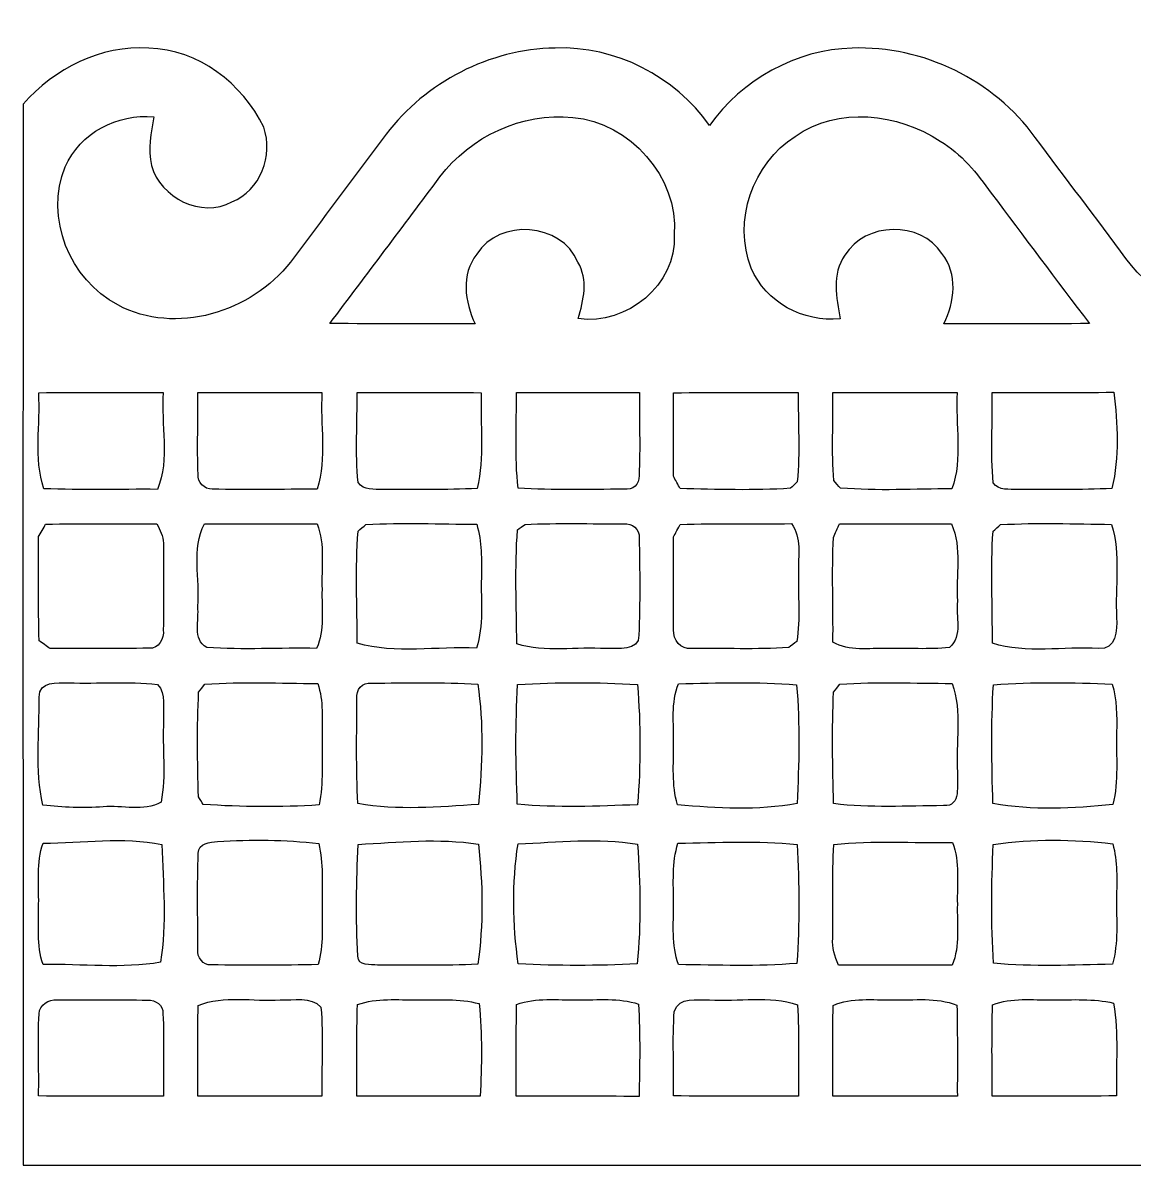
# Model space of a CAD drawing. Header units: centimetres. Extents: x -12.7 to 12.7, y -3.4 to 3.6.
# Drawn here: x -12.7 to -5.85, y -3.44 to 3.6 of the extents above; entities that cross this region are included whole.
import ezdxf

# ---------------------------------------------------------------- set-up
doc = ezdxf.new("R2010")
doc.units = ezdxf.units.CM
doc.header["$MEASUREMENT"] = 0
doc.layers.add('Camada 1', color=7, linetype='Continuous')

msp = doc.modelspace()

# ---------------------------------------------------------------- linework, layer by layer
at = {"layer": 'Camada 1', "color": 156}
for points, knots in [([(-4.23333, 3.09562), (-4.04142, 3.31786), (-3.7525, 3.46321), (-3.45475, 3.44311), (-3.45475, 3.44311), (-3.15136, 3.43429), (-2.88254, 3.22615), (-2.75096, 2.9598), (-2.75096, 2.9598), (-2.68252, 2.77917), (-2.77636, 2.55588), (-2.9598, 2.48849), (-2.9598, 2.48849), (-3.14959, 2.39747), (-3.39054, 2.52871), (-3.44382, 2.72591), (-3.44382, 2.72591), (-3.48438, 2.82187), (-3.44063, 2.92311), (-3.4237, 3.01871), (-3.4237, 3.01871), (-3.64878, 3.04341), (-3.88338, 2.92135), (-3.97403, 2.71073), (-3.97403, 2.71073), (-4.09751, 2.40595), (-3.95393, 2.02952), (-3.66818, 1.87042), (-3.66818, 1.87042), (-3.31187, 1.66475), (-2.82999, 1.80833), (-2.5855, 2.12302), (-2.5855, 2.12302), (-2.38972, 2.38653), (-2.19109, 2.64829), (-1.9946, 2.91146), (-1.9946, 2.91146), (-1.73777, 3.25296), (-1.30986, 3.45934), (-0.88229, 3.44311), (-0.88229, 3.44311), (-0.5341, 3.4357), (-0.20002, 3.24908), (0, 2.96579), (0, 2.96579), (0.16651, 3.20111), (0.42367, 3.36973), (0.70696, 3.4244), (0.70696, 3.4244), (1.18779, 3.5133), (1.70356, 3.29988), (1.99531, 2.91076), (1.99531, 2.91076), (2.18651, 2.65394), (2.3809, 2.39959), (2.57104, 2.14207), (2.57104, 2.14207), (2.7492, 1.90146), (3.05223, 1.75789), (3.35173, 1.77658), (3.35173, 1.77658), (3.72039, 1.78505), (4.04566, 2.13289), (4.0153, 2.50367), (4.0153, 2.50367), (4.02978, 2.81164), (3.72109, 3.06), (3.42335, 3.01837), (3.42335, 3.01837), (3.44099, 2.92276), (3.48473, 2.82117), (3.44382, 2.7252), (3.44382, 2.7252), (3.39054, 2.53083), (3.15348, 2.39888), (2.96474, 2.48673), (2.96474, 2.48673), (2.77847, 2.55164), (2.68252, 2.77812), (2.75132, 2.9598), (2.75132, 2.9598), (2.8829, 3.22721), (3.15312, 3.43534), (3.45792, 3.44311), (3.45792, 3.44311), (3.75391, 3.46145), (4.04354, 3.31823), (4.23298, 3.09421), (4.23298, 3.09421), (4.42207, 3.31786), (4.71099, 3.46109), (5.00698, 3.44311), (5.00698, 3.44311), (5.27507, 3.43605), (5.52097, 3.27377), (5.66278, 3.05047), (5.66278, 3.05047), (5.80319, 2.8776), (5.73263, 2.58762), (5.52838, 2.49872), (5.52838, 2.49872), (5.33681, 2.38972), (5.07787, 2.51919), (5.02179, 2.72486), (5.02179, 2.72486), (4.97981, 2.82117), (5.02284, 2.92311), (5.04331, 3.01837), (5.04331, 3.01837), (4.71945, 3.06634), (4.40655, 2.77176), (4.44853, 2.44474), (4.44853, 2.44474), (4.45523, 2.09515), (4.76566, 1.78435), (5.11527, 1.77623), (5.11527, 1.77623), (5.41513, 1.7586), (5.71887, 1.90287), (5.89704, 2.14488), (5.89704, 2.14488), (6.09141, 2.4077), (6.28931, 2.66841), (6.48545, 2.93017), (6.48545, 2.93017), (6.84388, 3.39548), (7.5452, 3.59903), (8.07437, 3.31116), (8.07437, 3.31116), (8.23029, 3.22862), (8.36259, 3.10761), (8.46632, 2.96545), (8.46632, 2.96545), (8.63776, 3.21168), (8.91117, 3.38172), (9.20715, 3.4311), (9.20715, 3.4311), (9.67739, 3.50166), (10.17376, 3.29211), (10.45915, 2.91324), (10.45915, 2.91324), (10.65072, 2.6557), (10.84579, 2.401), (11.03629, 2.14277), (11.03629, 2.14277), (11.22115, 1.89194), (11.54112, 1.74907), (11.85121, 1.77835), (11.85121, 1.77835), (12.20716, 1.80657), (12.5102, 2.14524), (12.48127, 2.50472), (12.48127, 2.50472), (12.49539, 2.81269), (12.18635, 3.05788), (11.89002, 3.01941), (11.89002, 3.01941), (11.90308, 2.9531), (11.91753, 2.88712), (11.93411, 2.82151), (11.93411, 2.82151), (11.91224, 2.6356), (11.76548, 2.4645), (11.57076, 2.45921), (11.57076, 2.45921), (11.32099, 2.44722), (11.12414, 2.72486), (11.21621, 2.95733), (11.21621, 2.95733), (11.32309, 3.17076), (11.51183, 3.35138), (11.74608, 3.41453), (11.74608, 3.41453), (12.07169, 3.5066), (12.434, 3.38242), (12.66048, 3.13725), (12.66048, 3.13725), (12.70316, 3.10444), (12.69929, 3.04906), (12.7007, 3.00036), (12.7007, 3.00036), (12.69893, 0.85231), (12.70105, -1.29575), (12.69929, -3.44346), (12.69929, -3.44346), (4.23333, -3.44311), (-4.23298, -3.44275), (-12.69929, -3.44382), (-12.69929, -3.44382), (-12.7, -1.2633), (-12.70105, 0.91756), (-12.69894, 3.09808), (-12.69894, 3.09808), (-12.50597, 3.31681), (-12.22057, 3.46216), (-11.92459, 3.44311), (-11.92459, 3.44311), (-11.61803, 3.4357), (-11.34604, 3.22579), (-11.2155, 2.95592), (-11.2155, 2.95592), (-11.15341, 2.78095), (-11.23703, 2.56645), (-11.41165, 2.49449), (-11.41165, 2.49449), (-11.60004, 2.39323), (-11.85156, 2.52024), (-11.90766, 2.71955), (-11.90766, 2.71955), (-11.932, 2.81939), (-11.90907, 2.92135), (-11.89319, 3.02012), (-11.89319, 3.02012), (-12.11721, 3.04129), (-12.34863, 2.92028), (-12.43965, 2.7111), (-12.43965, 2.7111), (-12.56841, 2.39854), (-12.41178, 2.014), (-12.11509, 1.85985), (-12.11509, 1.85985), (-11.75914, 1.66933), (-11.2903, 1.81468), (-11.05005, 2.12443), (-11.05005, 2.12443), (-10.85461, 2.38794), (-10.65636, 2.649), (-10.45986, 2.91182), (-10.45986, 2.91182), (-10.21715, 3.23391), (-9.82238, 3.43675), (-9.41846, 3.44346), (-9.41846, 3.44346), (-9.04698, 3.45897), (-8.67903, 3.26918), (-8.46596, 2.96615), (-8.46596, 2.96615), (-8.26523, 3.24838), (-7.93256, 3.43534), (-7.58506, 3.44311), (-7.58506, 3.44311), (-7.14903, 3.46004), (-6.71264, 3.24555), (-6.45653, 2.89277), (-6.45653, 2.89277), (-6.27133, 2.64266), (-6.08188, 2.39606), (-5.89738, 2.14524), (-5.89738, 2.14524), (-5.72628, 1.91381), (-5.44018, 1.76917), (-5.1516, 1.77553), (-5.1516, 1.77553), (-4.89162, 1.76917), (-4.64007, 1.92899), (-4.52366, 2.15971), (-4.52366, 2.15971), (-4.44146, 2.30399), (-4.43864, 2.47896), (-4.46475, 2.63877), (-4.46475, 2.63877), (-4.53107, 2.88678), (-4.79071, 3.0494), (-5.04296, 3.01871), (-5.04296, 3.01871), (-5.02284, 2.92276), (-4.98052, 2.82081), (-5.02214, 2.72415), (-5.02214, 2.72415), (-5.07753, 2.5227), (-5.32906, 2.39253), (-5.51921, 2.49449), (-5.51921, 2.49449), (-5.69348, 2.56645), (-5.77919, 2.78165), (-5.71605, 2.95627), (-5.71605, 2.95627), (-5.58482, 3.22545), (-5.31388, 3.435), (-5.00768, 3.44311), (-5.00768, 3.44311), (-4.71204, 3.46145), (-4.42348, 3.31823), (-4.23333, 3.09562)], [0, 0, 0, 0, 0.0138889, 0.0138889, 0.0138889, 0.0138889, 0.0277778, 0.0277778, 0.0277778, 0.0277778, 0.0416667, 0.0416667, 0.0416667, 0.0416667, 0.0555556, 0.0555556, 0.0555556, 0.0555556, 0.0694444, 0.0694444, 0.0694444, 0.0694444, 0.0833333, 0.0833333, 0.0833333, 0.0833333, 0.0972222, 0.0972222, 0.0972222, 0.0972222, 0.1111111, 0.1111111, 0.1111111, 0.1111111, 0.125, 0.125, 0.125, 0.125, 0.1388889, 0.1388889, 0.1388889, 0.1388889, 0.1527778, 0.1527778, 0.1527778, 0.1527778, 0.1666667, 0.1666667, 0.1666667, 0.1666667, 0.1805556, 0.1805556, 0.1805556, 0.1805556, 0.1944444, 0.1944444, 0.1944444, 0.1944444, 0.2083333, 0.2083333, 0.2083333, 0.2083333, 0.2222222, 0.2222222, 0.2222222, 0.2222222, 0.2361111, 0.2361111, 0.2361111, 0.2361111, 0.25, 0.25, 0.25, 0.25, 0.2638889, 0.2638889, 0.2638889, 0.2638889, 0.2777778, 0.2777778, 0.2777778, 0.2777778, 0.2916667, 0.2916667, 0.2916667, 0.2916667, 0.3055556, 0.3055556, 0.3055556, 0.3055556, 0.3194444, 0.3194444, 0.3194444, 0.3194444, 0.3333333, 0.3333333, 0.3333333, 0.3333333, 0.3472222, 0.3472222, 0.3472222, 0.3472222, 0.3611111, 0.3611111, 0.3611111, 0.3611111, 0.375, 0.375, 0.375, 0.375, 0.3888889, 0.3888889, 0.3888889, 0.3888889, 0.4027778, 0.4027778, 0.4027778, 0.4027778, 0.4166667, 0.4166667, 0.4166667, 0.4166667, 0.4305556, 0.4305556, 0.4305556, 0.4305556, 0.4444444, 0.4444444, 0.4444444, 0.4444444, 0.4583333, 0.4583333, 0.4583333, 0.4583333, 0.4722222, 0.4722222, 0.4722222, 0.4722222, 0.4861111, 0.4861111, 0.4861111, 0.4861111, 0.5, 0.5, 0.5, 0.5, 0.5138889, 0.5138889, 0.5138889, 0.5138889, 0.5277778, 0.5277778, 0.5277778, 0.5277778, 0.5416667, 0.5416667, 0.5416667, 0.5416667, 0.5555556, 0.5555556, 0.5555556, 0.5555556, 0.5694444, 0.5694444, 0.5694444, 0.5694444, 0.5833333, 0.5833333, 0.5833333, 0.5833333, 0.5972222, 0.5972222, 0.5972222, 0.5972222, 0.6111111, 0.6111111, 0.6111111, 0.6111111, 0.625, 0.625, 0.625, 0.625, 0.6388889, 0.6388889, 0.6388889, 0.6388889, 0.6527778, 0.6527778, 0.6527778, 0.6527778, 0.6666667, 0.6666667, 0.6666667, 0.6666667, 0.6805556, 0.6805556, 0.6805556, 0.6805556, 0.6944444, 0.6944444, 0.6944444, 0.6944444, 0.7083333, 0.7083333, 0.7083333, 0.7083333, 0.7222222, 0.7222222, 0.7222222, 0.7222222, 0.7361111, 0.7361111, 0.7361111, 0.7361111, 0.75, 0.75, 0.75, 0.75, 0.7638889, 0.7638889, 0.7638889, 0.7638889, 0.7777778, 0.7777778, 0.7777778, 0.7777778, 0.7916667, 0.7916667, 0.7916667, 0.7916667, 0.8055556, 0.8055556, 0.8055556, 0.8055556, 0.8194444, 0.8194444, 0.8194444, 0.8194444, 0.8333333, 0.8333333, 0.8333333, 0.8333333, 0.8472222, 0.8472222, 0.8472222, 0.8472222, 0.8611111, 0.8611111, 0.8611111, 0.8611111, 0.875, 0.875, 0.875, 0.875, 0.8888889, 0.8888889, 0.8888889, 0.8888889, 0.9027778, 0.9027778, 0.9027778, 0.9027778, 0.9166667, 0.9166667, 0.9166667, 0.9166667, 0.9305556, 0.9305556, 0.9305556, 0.9305556, 0.9444444, 0.9444444, 0.9444444, 0.9444444, 0.9583333, 0.9583333, 0.9583333, 0.9583333, 0.9722222, 0.9722222, 0.9722222, 0.9722222, 1, 1, 1, 1]), ([(-10.1286, 2.64865), (-10.1286, 2.64865), (-10.1286, 2.64865), (-10.1286, 2.64865), (-10.1286, 2.64865), (-10.35438, 2.34702), (-10.58086, 2.04611), (-10.80735, 1.74519), (-10.80735, 1.74519), (-10.50889, 1.74237), (-10.21009, 1.74519), (-9.91129, 1.74342), (-9.91129, 1.74342), (-9.97585, 1.87749), (-9.99983, 2.04823), (-9.90141, 2.17275), (-9.90141, 2.17275), (-9.76206, 2.39606), (-9.3793, 2.36748), (-9.2777, 2.12336), (-9.2777, 2.12336), (-9.21243, 2.01471), (-9.24277, 1.88877), (-9.27558, 1.77553), (-9.27558, 1.77553), (-8.97643, 1.73284), (-8.66775, 1.98332), (-8.68362, 2.29234), (-8.68362, 2.29234), (-8.65575, 2.64971), (-8.95702, 2.98343), (-9.30909, 3.0159), (-9.30909, 3.0159), (-9.62201, 3.04765), (-9.94092, 2.89842), (-10.1286, 2.64865)], [0, 0, 0, 0, 0.1, 0.1, 0.1, 0.1, 0.2, 0.2, 0.2, 0.2, 0.3, 0.3, 0.3, 0.3, 0.4, 0.4, 0.4, 0.4, 0.5, 0.5, 0.5, 0.5, 0.6, 0.6, 0.6, 0.6, 0.7, 0.7, 0.7, 0.7, 0.8, 0.8, 0.8, 0.8, 1, 1, 1, 1]), ([(-7.9382, 2.89877), (-7.9382, 2.89877), (-7.9382, 2.89877), (-7.9382, 2.89877), (-7.9382, 2.89877), (-8.1989, 2.7312), (-8.32414, 2.3763), (-8.20842, 2.08667), (-8.20842, 2.08667), (-8.11988, 1.87501), (-7.88634, 1.75119), (-7.66092, 1.77446), (-7.66092, 1.77446), (-7.68173, 1.90324), (-7.71455, 2.05176), (-7.63023, 2.1657), (-7.63023, 2.1657), (-7.50639, 2.37277), (-7.16314, 2.37983), (-7.03262, 2.17628), (-7.03262, 2.17628), (-6.93278, 2.05176), (-6.95359, 1.87783), (-7.02098, 1.74342), (-7.02098, 1.74342), (-6.72146, 1.74483), (-6.4216, 1.74271), (-6.12174, 1.74483), (-6.12174, 1.74483), (-6.32636, 2.01117), (-6.52638, 2.2807), (-6.72818, 2.54916), (-6.72818, 2.54916), (-6.81496, 2.67194), (-6.91198, 2.79188), (-7.04249, 2.87055), (-7.04249, 2.87055), (-7.30391, 3.04129), (-7.67326, 3.08539), (-7.9382, 2.89877)], [0, 0, 0, 0, 0.0909091, 0.0909091, 0.0909091, 0.0909091, 0.1818182, 0.1818182, 0.1818182, 0.1818182, 0.2727273, 0.2727273, 0.2727273, 0.2727273, 0.3636364, 0.3636364, 0.3636364, 0.3636364, 0.4545455, 0.4545455, 0.4545455, 0.4545455, 0.5454545, 0.5454545, 0.5454545, 0.5454545, 0.6363636, 0.6363636, 0.6363636, 0.6363636, 0.7272727, 0.7272727, 0.7272727, 0.7272727, 0.8181818, 0.8181818, 0.8181818, 0.8181818, 1, 1, 1, 1]), ([(-12.60333, 1.31867), (-12.60333, 1.31867), (-12.60333, 1.31867), (-12.60333, 1.31867), (-12.60333, 1.31867), (-12.59134, 1.12182), (-12.63437, 0.91756), (-12.57194, 0.72672), (-12.57194, 0.72672), (-12.3384, 0.71861), (-12.10486, 0.72424), (-11.87097, 0.72284), (-11.87097, 0.72284), (-11.79195, 0.90981), (-11.85156, 1.12253), (-11.83463, 1.31974), (-11.83463, 1.31974), (-12.09075, 1.31867), (-12.34722, 1.32079), (-12.60333, 1.31867)], [0, 0, 0, 0, 0.1666667, 0.1666667, 0.1666667, 0.1666667, 0.3333333, 0.3333333, 0.3333333, 0.3333333, 0.5, 0.5, 0.5, 0.5, 0.6666667, 0.6666667, 0.6666667, 0.6666667, 1, 1, 1, 1]), ([(-11.62049, 0.81526), (-11.62049, 0.81526), (-11.62049, 0.81526), (-11.62049, 0.81526), (-11.62049, 0.81526), (-11.62685, 0.76624), (-11.58028, 0.72319), (-11.53265, 0.72424), (-11.53265, 0.72424), (-11.31711, 0.71931), (-11.10085, 0.72284), (-10.88495, 0.72495), (-10.88495, 0.72495), (-10.82604, 0.91722), (-10.86802, 1.12182), (-10.85603, 1.31938), (-10.85603, 1.31938), (-11.11144, 1.31938), (-11.3665, 1.32009), (-11.62155, 1.31903), (-11.62155, 1.31903), (-11.62014, 1.15111), (-11.62614, 0.98319), (-11.62049, 0.81526)], [0, 0, 0, 0, 0.1428571, 0.1428571, 0.1428571, 0.1428571, 0.2857143, 0.2857143, 0.2857143, 0.2857143, 0.4285714, 0.4285714, 0.4285714, 0.4285714, 0.5714286, 0.5714286, 0.5714286, 0.5714286, 0.7142857, 0.7142857, 0.7142857, 0.7142857, 1, 1, 1, 1]), ([(-10.63342, 0.76482), (-10.63342, 0.76482), (-10.63342, 0.76482), (-10.63342, 0.76482), (-10.63342, 0.76482), (-10.59885, 0.71332), (-10.53394, 0.7246), (-10.48032, 0.72178), (-10.48032, 0.72178), (-10.28629, 0.7239), (-10.09191, 0.7179), (-9.89788, 0.72884), (-9.89788, 0.72884), (-9.85308, 0.92216), (-9.8813, 1.12218), (-9.87389, 1.31867), (-9.87389, 1.31867), (-10.1293, 1.32079), (-10.38437, 1.31867), (-10.63978, 1.31974), (-10.63978, 1.31974), (-10.6373, 1.13524), (-10.65176, 0.94896), (-10.63342, 0.76482)], [0, 0, 0, 0, 0.1428571, 0.1428571, 0.1428571, 0.1428571, 0.2857143, 0.2857143, 0.2857143, 0.2857143, 0.4285714, 0.4285714, 0.4285714, 0.4285714, 0.5714286, 0.5714286, 0.5714286, 0.5714286, 0.7142857, 0.7142857, 0.7142857, 0.7142857, 1, 1, 1, 1]), ([(-9.65693, 1.31974), (-9.65693, 1.31974), (-9.65693, 1.31974), (-9.65693, 1.31974), (-9.65693, 1.31974), (-9.65552, 1.1236), (-9.66787, 0.92638), (-9.6467, 0.7306), (-9.6467, 0.7306), (-9.42975, 0.7172), (-9.21173, 0.72107), (-8.99442, 0.7246), (-8.99442, 0.7246), (-8.93833, 0.71508), (-8.8974, 0.75211), (-8.90023, 0.80856), (-8.90023, 0.80856), (-8.89212, 0.97861), (-8.90023, 1.14899), (-8.8974, 1.31903), (-8.8974, 1.31903), (-9.15069, 1.32045), (-9.40364, 1.31903), (-9.65693, 1.31974)], [0, 0, 0, 0, 0.1428571, 0.1428571, 0.1428571, 0.1428571, 0.2857143, 0.2857143, 0.2857143, 0.2857143, 0.4285714, 0.4285714, 0.4285714, 0.4285714, 0.5714286, 0.5714286, 0.5714286, 0.5714286, 0.7142857, 0.7142857, 0.7142857, 0.7142857, 1, 1, 1, 1]), ([(-8.6875, 1.31833), (-8.6875, 1.31833), (-8.6875, 1.31833), (-8.6875, 1.31833), (-8.6875, 1.31833), (-8.68785, 1.14687), (-8.6875, 0.97542), (-8.68821, 0.80362), (-8.68821, 0.80362), (-8.67798, 0.78493), (-8.65786, 0.74719), (-8.64763, 0.72813), (-8.64763, 0.72813), (-8.4208, 0.72178), (-8.19255, 0.71472), (-7.96643, 0.72955), (-7.96643, 0.72955), (-7.95584, 0.73942), (-7.93502, 0.75952), (-7.92479, 0.76975), (-7.92479, 0.76975), (-7.9061, 0.95215), (-7.92162, 1.13665), (-7.91809, 1.31974), (-7.91809, 1.31974), (-8.17456, 1.31867), (-8.43103, 1.32115), (-8.6875, 1.31833)], [0, 0, 0, 0, 0.125, 0.125, 0.125, 0.125, 0.25, 0.25, 0.25, 0.25, 0.375, 0.375, 0.375, 0.375, 0.5, 0.5, 0.5, 0.5, 0.625, 0.625, 0.625, 0.625, 0.75, 0.75, 0.75, 0.75, 1, 1, 1, 1]), ([(-7.70502, 1.31903), (-7.70502, 1.31903), (-7.70502, 1.31903), (-7.70502, 1.31903), (-7.70502, 1.31903), (-7.70149, 1.13841), (-7.71418, 0.95673), (-7.69972, 0.77645), (-7.69972, 0.77645), (-7.68914, 0.76517), (-7.66867, 0.74224), (-7.6581, 0.73096), (-7.6581, 0.73096), (-7.4302, 0.7112), (-7.19983, 0.72636), (-6.97089, 0.72531), (-6.97089, 0.72531), (-6.90209, 0.91475), (-6.95184, 1.12218), (-6.93773, 1.31938), (-6.93773, 1.31938), (-7.19349, 1.31938), (-7.44926, 1.32009), (-7.70502, 1.31903)], [0, 0, 0, 0, 0.1428571, 0.1428571, 0.1428571, 0.1428571, 0.2857143, 0.2857143, 0.2857143, 0.2857143, 0.4285714, 0.4285714, 0.4285714, 0.4285714, 0.5714286, 0.5714286, 0.5714286, 0.5714286, 0.7142857, 0.7142857, 0.7142857, 0.7142857, 1, 1, 1, 1]), ([(-6.71653, 0.76376), (-6.71653, 0.76376), (-6.71653, 0.76376), (-6.71653, 0.76376), (-6.71653, 0.76376), (-6.68197, 0.71261), (-6.6167, 0.72531), (-6.56412, 0.72178), (-6.56412, 0.72178), (-6.3708, 0.7239), (-6.17714, 0.71825), (-5.98416, 0.72848), (-5.98416, 0.72848), (-5.93653, 0.9218), (-5.94888, 1.12606), (-5.97217, 1.32221), (-5.97217, 1.32221), (-6.22194, 1.31655), (-6.47206, 1.32045), (-6.72217, 1.31974), (-6.72217, 1.31974), (-6.71936, 1.13454), (-6.73311, 0.94826), (-6.71653, 0.76376)], [0, 0, 0, 0, 0.1428571, 0.1428571, 0.1428571, 0.1428571, 0.2857143, 0.2857143, 0.2857143, 0.2857143, 0.4285714, 0.4285714, 0.4285714, 0.4285714, 0.5714286, 0.5714286, 0.5714286, 0.5714286, 0.7142857, 0.7142857, 0.7142857, 0.7142857, 1, 1, 1, 1]), ([(-12.60404, 0.4311), (-12.60404, 0.4311), (-12.60404, 0.4311), (-12.60404, 0.4311), (-12.60404, 0.4311), (-12.60228, 0.21731), (-12.60651, 0.00316), (-12.60086, -0.21061), (-12.60086, -0.21061), (-12.58393, -0.2226), (-12.54971, -0.24659), (-12.53278, -0.25858), (-12.53278, -0.25858), (-12.32958, -0.25541), (-12.12603, -0.26282), (-11.92283, -0.2561), (-11.92283, -0.2561), (-11.86215, -0.26317), (-11.82899, -0.19507), (-11.83463, -0.14323), (-11.83463, -0.14323), (-11.83251, 0.03457), (-11.83251, 0.21237), (-11.83428, 0.39017), (-11.83428, 0.39017), (-11.83216, 0.43461), (-11.85757, 0.47237), (-11.87379, 0.51118), (-11.87379, 0.51118), (-12.10275, 0.50835), (-12.3317, 0.51469), (-12.56065, 0.50729), (-12.56065, 0.50729), (-12.57159, 0.48823), (-12.5931, 0.45013), (-12.60404, 0.4311)], [0, 0, 0, 0, 0.1, 0.1, 0.1, 0.1, 0.2, 0.2, 0.2, 0.2, 0.3, 0.3, 0.3, 0.3, 0.4, 0.4, 0.4, 0.4, 0.5, 0.5, 0.5, 0.5, 0.6, 0.6, 0.6, 0.6, 0.7, 0.7, 0.7, 0.7, 0.8, 0.8, 0.8, 0.8, 1, 1, 1, 1]), ([(-11.62261, 0.0007), (-11.62261, 0.0007), (-11.62261, 0.0007), (-11.62261, 0.0007), (-11.62261, 0.0007), (-11.61062, -0.0829), (-11.65718, -0.20109), (-11.56722, -0.25152), (-11.56722, -0.25152), (-11.3418, -0.26846), (-11.11497, -0.25364), (-10.88918, -0.25752), (-10.88918, -0.25752), (-10.83803, -0.14286), (-10.85885, -0.01551), (-10.85567, 0.10583), (-10.85567, 0.10583), (-10.86097, 0.24058), (-10.83556, 0.38064), (-10.88672, 0.5094), (-10.88672, 0.5094), (-11.11778, 0.51223), (-11.34886, 0.5094), (-11.57993, 0.51118), (-11.57993, 0.51118), (-11.66354, 0.3556), (-11.60497, 0.16968), (-11.62261, 0.0007)], [0, 0, 0, 0, 0.125, 0.125, 0.125, 0.125, 0.25, 0.25, 0.25, 0.25, 0.375, 0.375, 0.375, 0.375, 0.5, 0.5, 0.5, 0.5, 0.625, 0.625, 0.625, 0.625, 0.75, 0.75, 0.75, 0.75, 1, 1, 1, 1]), ([(-10.63377, 0.46531), (-10.63377, 0.46531), (-10.63377, 0.46531), (-10.63377, 0.46531), (-10.63377, 0.46531), (-10.65071, 0.23566), (-10.63907, 0.00423), (-10.63801, -0.22613), (-10.63801, -0.22613), (-10.40095, -0.29386), (-10.14694, -0.24448), (-9.90282, -0.25541), (-9.90282, -0.25541), (-9.85731, -0.11535), (-9.87707, 0.03281), (-9.87319, 0.17709), (-9.87319, 0.17709), (-9.87107, 0.28787), (-9.8686, 0.4004), (-9.90176, 0.50729), (-9.90176, 0.50729), (-10.12965, 0.51011), (-10.35791, 0.51717), (-10.58509, 0.50587), (-10.58509, 0.50587), (-10.59744, 0.49564), (-10.62143, 0.47554), (-10.63377, 0.46531)], [0, 0, 0, 0, 0.125, 0.125, 0.125, 0.125, 0.25, 0.25, 0.25, 0.25, 0.375, 0.375, 0.375, 0.375, 0.5, 0.5, 0.5, 0.5, 0.625, 0.625, 0.625, 0.625, 0.75, 0.75, 0.75, 0.75, 1, 1, 1, 1]), ([(-9.64953, 0.47412), (-9.64953, 0.47412), (-9.64953, 0.47412), (-9.64953, 0.47412), (-9.64953, 0.47412), (-9.66893, 0.24058), (-9.65481, 0.00458), (-9.65517, -0.23001), (-9.65517, -0.23001), (-9.47701, -0.28575), (-9.28687, -0.24694), (-9.10343, -0.25929), (-9.10343, -0.25929), (-9.03464, -0.25646), (-8.90093, -0.27693), (-8.90093, -0.17604), (-8.90093, -0.17604), (-8.89423, 0.02399), (-8.89528, 0.22436), (-8.90023, 0.42403), (-8.90023, 0.42403), (-8.89388, 0.47519), (-8.94432, 0.51822), (-8.99371, 0.5094), (-8.99371, 0.5094), (-9.19691, 0.51047), (-9.40046, 0.51576), (-9.60331, 0.50658), (-9.60331, 0.50658), (-9.61495, 0.49847), (-9.63824, 0.48224), (-9.64953, 0.47412)], [0, 0, 0, 0, 0.1111111, 0.1111111, 0.1111111, 0.1111111, 0.2222222, 0.2222222, 0.2222222, 0.2222222, 0.3333333, 0.3333333, 0.3333333, 0.3333333, 0.4444444, 0.4444444, 0.4444444, 0.4444444, 0.5555556, 0.5555556, 0.5555556, 0.5555556, 0.6666667, 0.6666667, 0.6666667, 0.6666667, 0.7777778, 0.7777778, 0.7777778, 0.7777778, 1, 1, 1, 1]), ([(-8.68821, 0.43003), (-8.68821, 0.43003), (-8.68821, 0.43003), (-8.68821, 0.43003), (-8.68821, 0.43003), (-8.68574, 0.23883), (-8.69103, 0.04762), (-8.68715, -0.14357), (-8.68715, -0.14357), (-8.69349, -0.2046), (-8.64235, -0.26846), (-8.57708, -0.25752), (-8.57708, -0.25752), (-8.37741, -0.25646), (-8.17668, -0.26599), (-7.97736, -0.25223), (-7.97736, -0.25223), (-7.96466, -0.24306), (-7.93997, -0.22472), (-7.92726, -0.21554), (-7.92726, -0.21554), (-7.90434, -0.07408), (-7.92233, 0.07055), (-7.91668, 0.21271), (-7.91668, 0.21271), (-7.92127, 0.31326), (-7.89515, 0.42545), (-7.96077, 0.51152), (-7.96077, 0.51152), (-8.18902, 0.50765), (-8.41763, 0.51576), (-8.64588, 0.50623), (-8.64588, 0.50623), (-8.65645, 0.48718), (-8.67762, 0.44908), (-8.68821, 0.43003)], [0, 0, 0, 0, 0.1, 0.1, 0.1, 0.1, 0.2, 0.2, 0.2, 0.2, 0.3, 0.3, 0.3, 0.3, 0.4, 0.4, 0.4, 0.4, 0.5, 0.5, 0.5, 0.5, 0.6, 0.6, 0.6, 0.6, 0.7, 0.7, 0.7, 0.7, 0.8, 0.8, 0.8, 0.8, 1, 1, 1, 1]), ([(-7.70113, 0.4265), (-7.70113, 0.4265), (-7.70113, 0.4265), (-7.70113, 0.4265), (-7.70113, 0.4265), (-7.71277, 0.21166), (-7.70183, -0.00387), (-7.70466, -0.21943), (-7.70466, -0.21943), (-7.60306, -0.27798), (-7.48276, -0.25471), (-7.37093, -0.25858), (-7.37093, -0.25858), (-7.24252, -0.25541), (-7.11341, -0.26634), (-6.98534, -0.25152), (-6.98534, -0.25152), (-6.90386, -0.17992), (-6.9476, -0.06032), (-6.93666, 0.03352), (-6.93666, 0.03352), (-6.94937, 0.19156), (-6.90527, 0.36054), (-6.97406, 0.5094), (-6.97406, 0.5094), (-7.20443, 0.51187), (-7.43479, 0.51047), (-7.6648, 0.51047), (-7.6648, 0.51047), (-7.67396, 0.48965), (-7.69196, 0.44767), (-7.70113, 0.4265)], [0, 0, 0, 0, 0.1111111, 0.1111111, 0.1111111, 0.1111111, 0.2222222, 0.2222222, 0.2222222, 0.2222222, 0.3333333, 0.3333333, 0.3333333, 0.3333333, 0.4444444, 0.4444444, 0.4444444, 0.4444444, 0.5555556, 0.5555556, 0.5555556, 0.5555556, 0.6666667, 0.6666667, 0.6666667, 0.6666667, 0.7777778, 0.7777778, 0.7777778, 0.7777778, 1, 1, 1, 1]), ([(-6.71724, 0.4646), (-6.71724, 0.4646), (-6.71724, 0.4646), (-6.71724, 0.4646), (-6.71724, 0.4646), (-6.73206, 0.23495), (-6.72007, 0.00423), (-6.72146, -0.22613), (-6.72146, -0.22613), (-6.51087, -0.29174), (-6.28332, -0.24553), (-6.06565, -0.25752), (-6.06565, -0.25752), (-5.95877, -0.26987), (-5.94995, -0.14393), (-5.95488, -0.06879), (-5.95488, -0.06879), (-5.96652, 0.12242), (-5.92701, 0.32103), (-5.98664, 0.50658), (-5.98664, 0.50658), (-6.21417, 0.51047), (-6.44277, 0.51752), (-6.67032, 0.50553), (-6.67032, 0.50553), (-6.68197, 0.4953), (-6.7056, 0.47483), (-6.71724, 0.4646)], [0, 0, 0, 0, 0.125, 0.125, 0.125, 0.125, 0.25, 0.25, 0.25, 0.25, 0.375, 0.375, 0.375, 0.375, 0.5, 0.5, 0.5, 0.5, 0.625, 0.625, 0.625, 0.625, 0.75, 0.75, 0.75, 0.75, 1, 1, 1, 1]), ([(-12.60086, -0.55879), (-12.60086, -0.55879), (-12.60086, -0.55879), (-12.60086, -0.55879), (-12.60086, -0.55879), (-12.59699, -0.77964), (-12.62873, -1.00682), (-12.57723, -1.22344), (-12.57723, -1.22344), (-12.45376, -1.24001), (-12.32923, -1.24249), (-12.2047, -1.23437), (-12.2047, -1.23437), (-12.08652, -1.22485), (-11.95775, -1.26541), (-11.84804, -1.2058), (-11.84804, -1.2058), (-11.81664, -1.04104), (-11.84168, -0.87136), (-11.83286, -0.7045), (-11.83286, -0.7045), (-11.84027, -0.63005), (-11.81276, -0.53833), (-11.87097, -0.47941), (-11.87097, -0.47941), (-12.05264, -0.46036), (-12.2361, -0.4759), (-12.41848, -0.47025), (-12.41848, -0.47025), (-12.4908, -0.47025), (-12.5998, -0.45614), (-12.60086, -0.55879)], [0, 0, 0, 0, 0.1111111, 0.1111111, 0.1111111, 0.1111111, 0.2222222, 0.2222222, 0.2222222, 0.2222222, 0.3333333, 0.3333333, 0.3333333, 0.3333333, 0.4444444, 0.4444444, 0.4444444, 0.4444444, 0.5555556, 0.5555556, 0.5555556, 0.5555556, 0.6666667, 0.6666667, 0.6666667, 0.6666667, 0.7777778, 0.7777778, 0.7777778, 0.7777778, 1, 1, 1, 1]), ([(-11.57781, -0.47837), (-11.57781, -0.47837), (-11.57781, -0.47837), (-11.57781, -0.47837), (-11.57781, -0.47837), (-11.58769, -0.49035), (-11.60744, -0.51469), (-11.61697, -0.52704), (-11.61697, -0.52704), (-11.6265, -0.74224), (-11.62473, -0.95849), (-11.61803, -1.17369), (-11.61803, -1.17369), (-11.61062, -1.18533), (-11.5958, -1.20791), (-11.58839, -1.2192), (-11.58839, -1.2192), (-11.35168, -1.23718), (-11.11108, -1.23789), (-10.87366, -1.22273), (-10.87366, -1.22273), (-10.84579, -1.08691), (-10.85744, -0.94791), (-10.85567, -0.81068), (-10.85567, -0.81068), (-10.85603, -0.69778), (-10.84544, -0.58242), (-10.88213, -0.47378), (-10.88213, -0.47378), (-11.11391, -0.47378), (-11.34674, -0.46143), (-11.57781, -0.47837)], [0, 0, 0, 0, 0.1111111, 0.1111111, 0.1111111, 0.1111111, 0.2222222, 0.2222222, 0.2222222, 0.2222222, 0.3333333, 0.3333333, 0.3333333, 0.3333333, 0.4444444, 0.4444444, 0.4444444, 0.4444444, 0.5555556, 0.5555556, 0.5555556, 0.5555556, 0.6666667, 0.6666667, 0.6666667, 0.6666667, 0.7777778, 0.7777778, 0.7777778, 0.7777778, 1, 1, 1, 1]), ([(-10.64013, -0.5669), (-10.64013, -0.5669), (-10.64013, -0.5669), (-10.64013, -0.5669), (-10.64013, -0.5669), (-10.64224, -0.78246), (-10.64577, -0.99835), (-10.63448, -1.21391), (-10.63448, -1.21391), (-10.38965, -1.25906), (-10.13707, -1.23542), (-9.89048, -1.2199), (-9.89048, -1.2199), (-9.86648, -0.97401), (-9.85872, -0.72248), (-9.89541, -0.47766), (-9.89541, -0.47766), (-10.11378, -0.46708), (-10.33285, -0.46918), (-10.55123, -0.47271), (-10.55123, -0.47271), (-10.60626, -0.46426), (-10.64895, -0.51399), (-10.64013, -0.5669)], [0, 0, 0, 0, 0.1428571, 0.1428571, 0.1428571, 0.1428571, 0.2857143, 0.2857143, 0.2857143, 0.2857143, 0.4285714, 0.4285714, 0.4285714, 0.4285714, 0.5714286, 0.5714286, 0.5714286, 0.5714286, 0.7142857, 0.7142857, 0.7142857, 0.7142857, 1, 1, 1, 1]), ([(-9.64917, -0.48119), (-9.64917, -0.48119), (-9.64917, -0.48119), (-9.64917, -0.48119), (-9.64917, -0.48119), (-9.66434, -0.72636), (-9.66117, -0.97296), (-9.65129, -1.21849), (-9.65129, -1.21849), (-9.40541, -1.24107), (-9.1567, -1.23155), (-8.91011, -1.22166), (-8.91011, -1.22166), (-8.88964, -0.97579), (-8.88929, -0.72672), (-8.91046, -0.48083), (-8.91046, -0.48083), (-9.15634, -0.46567), (-9.40364, -0.4646), (-9.64917, -0.48119)], [0, 0, 0, 0, 0.1666667, 0.1666667, 0.1666667, 0.1666667, 0.3333333, 0.3333333, 0.3333333, 0.3333333, 0.5, 0.5, 0.5, 0.5, 0.6666667, 0.6666667, 0.6666667, 0.6666667, 1, 1, 1, 1]), ([(-8.65751, -0.47554), (-8.65751, -0.47554), (-8.65751, -0.47554), (-8.65751, -0.47554), (-8.65751, -0.47554), (-8.70479, -0.59302), (-8.68467, -0.72143), (-8.68785, -0.84454), (-8.68785, -0.84454), (-8.68644, -0.97048), (-8.69985, -1.09926), (-8.66352, -1.22166), (-8.66352, -1.22166), (-8.41903, -1.24529), (-8.16751, -1.25871), (-7.92514, -1.21391), (-7.92514, -1.21391), (-7.91386, -0.97048), (-7.90856, -0.72531), (-7.92832, -0.4826), (-7.92832, -0.4826), (-8.17068, -0.46107), (-8.41445, -0.4713), (-8.65751, -0.47554)], [0, 0, 0, 0, 0.1428571, 0.1428571, 0.1428571, 0.1428571, 0.2857143, 0.2857143, 0.2857143, 0.2857143, 0.4285714, 0.4285714, 0.4285714, 0.4285714, 0.5714286, 0.5714286, 0.5714286, 0.5714286, 0.7142857, 0.7142857, 0.7142857, 0.7142857, 1, 1, 1, 1]), ([(-7.66127, -0.47837), (-7.66127, -0.47837), (-7.66127, -0.47837), (-7.66127, -0.47837), (-7.66127, -0.47837), (-7.67115, -0.49035), (-7.69055, -0.51469), (-7.70042, -0.5267), (-7.70042, -0.5267), (-7.71136, -0.75564), (-7.70607, -0.98531), (-7.70078, -1.21462), (-7.70078, -1.21462), (-7.47606, -1.24283), (-7.24853, -1.22836), (-7.02274, -1.22731), (-7.02274, -1.22731), (-6.90879, -1.23437), (-6.94302, -1.09431), (-6.93632, -1.02305), (-6.93632, -1.02305), (-6.95006, -0.8403), (-6.90633, -0.64947), (-6.96911, -0.47342), (-6.96911, -0.47342), (-7.19949, -0.47412), (-7.43126, -0.46107), (-7.66127, -0.47837)], [0, 0, 0, 0, 0.125, 0.125, 0.125, 0.125, 0.25, 0.25, 0.25, 0.25, 0.375, 0.375, 0.375, 0.375, 0.5, 0.5, 0.5, 0.5, 0.625, 0.625, 0.625, 0.625, 0.75, 0.75, 0.75, 0.75, 1, 1, 1, 1]), ([(-6.71476, -0.48224), (-6.71476, -0.48224), (-6.71476, -0.48224), (-6.71476, -0.48224), (-6.71476, -0.48224), (-6.73028, -0.72565), (-6.72535, -0.97013), (-6.71759, -1.21391), (-6.71759, -1.21391), (-6.47452, -1.25801), (-6.22229, -1.24636), (-5.97746, -1.22025), (-5.97746, -1.22025), (-5.94184, -1.07421), (-5.95877, -0.92287), (-5.95488, -0.77435), (-5.95488, -0.77435), (-5.95241, -0.67451), (-5.95347, -0.5736), (-5.9817, -0.4773), (-5.9817, -0.4773), (-6.22582, -0.46955), (-6.471, -0.46214), (-6.71476, -0.48224)], [0, 0, 0, 0, 0.1428571, 0.1428571, 0.1428571, 0.1428571, 0.2857143, 0.2857143, 0.2857143, 0.2857143, 0.4285714, 0.4285714, 0.4285714, 0.4285714, 0.5714286, 0.5714286, 0.5714286, 0.5714286, 0.7142857, 0.7142857, 0.7142857, 0.7142857, 1, 1, 1, 1]), ([(-12.57652, -1.45803), (-12.57652, -1.45803), (-12.57652, -1.45803), (-12.57652, -1.45803), (-12.57652, -1.45803), (-12.61956, -1.57902), (-12.60086, -1.70885), (-12.60369, -1.83444), (-12.60369, -1.83444), (-12.60122, -1.95862), (-12.61886, -2.08667), (-12.57617, -2.20661), (-12.57617, -2.20661), (-12.33522, -2.20345), (-12.08863, -2.23273), (-11.85121, -2.19287), (-11.85121, -2.19287), (-11.81452, -1.95474), (-11.83498, -1.70814), (-11.84345, -1.46755), (-11.84345, -1.46755), (-12.08546, -1.41676), (-12.33205, -1.45873), (-12.57652, -1.45803)], [0, 0, 0, 0, 0.1428571, 0.1428571, 0.1428571, 0.1428571, 0.2857143, 0.2857143, 0.2857143, 0.2857143, 0.4285714, 0.4285714, 0.4285714, 0.4285714, 0.5714286, 0.5714286, 0.5714286, 0.5714286, 0.7142857, 0.7142857, 0.7142857, 0.7142857, 1, 1, 1, 1]), ([(-11.61909, -1.52047), (-11.61909, -1.52047), (-11.61909, -1.52047), (-11.61909, -1.52047), (-11.61909, -1.52047), (-11.62614, -1.71732), (-11.6219, -1.91487), (-11.62155, -2.11208), (-11.62155, -2.11208), (-11.62826, -2.15971), (-11.59087, -2.2158), (-11.5383, -2.20909), (-11.5383, -2.20909), (-11.31852, -2.21297), (-11.09874, -2.21156), (-10.87931, -2.20732), (-10.87931, -2.20732), (-10.84438, -2.08597), (-10.85708, -1.95896), (-10.85567, -1.83479), (-10.85567, -1.83479), (-10.85638, -1.70992), (-10.84685, -1.58326), (-10.87578, -1.46085), (-10.87578, -1.46085), (-11.08251, -1.43722), (-11.29206, -1.4351), (-11.49985, -1.44814), (-11.49985, -1.44814), (-11.54535, -1.45345), (-11.61944, -1.45873), (-11.61909, -1.52047)], [0, 0, 0, 0, 0.1111111, 0.1111111, 0.1111111, 0.1111111, 0.2222222, 0.2222222, 0.2222222, 0.2222222, 0.3333333, 0.3333333, 0.3333333, 0.3333333, 0.4444444, 0.4444444, 0.4444444, 0.4444444, 0.5555556, 0.5555556, 0.5555556, 0.5555556, 0.6666667, 0.6666667, 0.6666667, 0.6666667, 0.7777778, 0.7777778, 0.7777778, 0.7777778, 1, 1, 1, 1]), ([(-10.63307, -1.46649), (-10.63307, -1.46649), (-10.63307, -1.46649), (-10.63307, -1.46649), (-10.63307, -1.46649), (-10.64471, -1.69545), (-10.64718, -1.9258), (-10.63519, -2.15477), (-10.63519, -2.15477), (-10.63483, -2.21791), (-10.55511, -2.20556), (-10.51277, -2.21085), (-10.51277, -2.21085), (-10.30675, -2.21014), (-10.10038, -2.21473), (-9.89471, -2.20486), (-9.89471, -2.20486), (-9.85943, -1.96074), (-9.86402, -1.70885), (-9.89117, -1.46437), (-9.89117, -1.46437), (-10.13672, -1.42733), (-10.38647, -1.45167), (-10.63307, -1.46649)], [0, 0, 0, 0, 0.1428571, 0.1428571, 0.1428571, 0.1428571, 0.2857143, 0.2857143, 0.2857143, 0.2857143, 0.4285714, 0.4285714, 0.4285714, 0.4285714, 0.5714286, 0.5714286, 0.5714286, 0.5714286, 0.7142857, 0.7142857, 0.7142857, 0.7142857, 1, 1, 1, 1]), ([(-9.6467, -1.46227), (-9.6467, -1.46227), (-9.6467, -1.46227), (-9.6467, -1.46227), (-9.6467, -1.46227), (-9.6848, -1.70709), (-9.68092, -1.95791), (-9.64529, -2.20239), (-9.64529, -2.20239), (-9.40117, -2.21543), (-9.15564, -2.21614), (-8.91152, -2.20203), (-8.91152, -2.20203), (-8.88787, -1.95757), (-8.8907, -1.70956), (-8.91011, -1.46473), (-8.91011, -1.46473), (-9.15387, -1.42487), (-9.40117, -1.45345), (-9.6467, -1.46227)], [0, 0, 0, 0, 0.1666667, 0.1666667, 0.1666667, 0.1666667, 0.3333333, 0.3333333, 0.3333333, 0.3333333, 0.5, 0.5, 0.5, 0.5, 0.6666667, 0.6666667, 0.6666667, 0.6666667, 1, 1, 1, 1]), ([(-8.66034, -1.45837), (-8.66034, -1.45837), (-8.66034, -1.45837), (-8.66034, -1.45837), (-8.66034, -1.45837), (-8.69879, -1.57938), (-8.6875, -1.70709), (-8.68821, -1.83232), (-8.68821, -1.83232), (-8.68644, -1.95757), (-8.70126, -2.08667), (-8.65786, -2.20732), (-8.65786, -2.20732), (-8.4141, -2.20909), (-8.16963, -2.22108), (-7.92691, -2.19957), (-7.92691, -2.19957), (-7.91033, -1.95579), (-7.9128, -1.71026), (-7.92514, -1.46649), (-7.92514, -1.46649), (-8.16927, -1.44215), (-8.41551, -1.4552), (-8.66034, -1.45837)], [0, 0, 0, 0, 0.1428571, 0.1428571, 0.1428571, 0.1428571, 0.2857143, 0.2857143, 0.2857143, 0.2857143, 0.4285714, 0.4285714, 0.4285714, 0.4285714, 0.5714286, 0.5714286, 0.5714286, 0.5714286, 0.7142857, 0.7142857, 0.7142857, 0.7142857, 1, 1, 1, 1]), ([(-7.69937, -1.46685), (-7.69937, -1.46685), (-7.69937, -1.46685), (-7.69937, -1.46685), (-7.69937, -1.46685), (-7.7096, -1.6591), (-7.70431, -1.85208), (-7.70607, -2.0447), (-7.70607, -2.0447), (-7.71136, -2.10255), (-7.69267, -2.15759), (-7.67115, -2.21085), (-7.67115, -2.21085), (-7.43725, -2.2098), (-7.20336, -2.21156), (-6.96948, -2.2098), (-6.96948, -2.2098), (-6.91832, -2.09091), (-6.94124, -1.96003), (-6.93702, -1.83515), (-6.93702, -1.83515), (-6.9416, -1.7078), (-6.91868, -1.57585), (-6.9677, -1.45486), (-6.9677, -1.45486), (-7.21184, -1.45873), (-7.45666, -1.44073), (-7.69937, -1.46685)], [0, 0, 0, 0, 0.125, 0.125, 0.125, 0.125, 0.25, 0.25, 0.25, 0.25, 0.375, 0.375, 0.375, 0.375, 0.5, 0.5, 0.5, 0.5, 0.625, 0.625, 0.625, 0.625, 0.75, 0.75, 0.75, 0.75, 1, 1, 1, 1]), ([(-6.71583, -1.46719), (-6.71583, -1.46719), (-6.71583, -1.46719), (-6.71583, -1.46719), (-6.71583, -1.46719), (-6.72747, -1.71097), (-6.72889, -1.95545), (-6.71476, -2.1992), (-6.71476, -2.1992), (-6.471, -2.22037), (-6.22511, -2.21156), (-5.98063, -2.20486), (-5.98063, -2.20486), (-5.94254, -2.07291), (-5.9577, -1.93428), (-5.95524, -1.79916), (-5.95524, -1.79916), (-5.95453, -1.68627), (-5.94818, -1.57198), (-5.97887, -1.46227), (-5.97887, -1.46227), (-6.2237, -1.4344), (-6.47206, -1.42945), (-6.71583, -1.46719)], [0, 0, 0, 0, 0.1428571, 0.1428571, 0.1428571, 0.1428571, 0.2857143, 0.2857143, 0.2857143, 0.2857143, 0.4285714, 0.4285714, 0.4285714, 0.4285714, 0.5714286, 0.5714286, 0.5714286, 0.5714286, 0.7142857, 0.7142857, 0.7142857, 0.7142857, 1, 1, 1, 1]), ([(-11.62014, -2.45991), (-11.62014, -2.45991), (-11.62014, -2.45991), (-11.62014, -2.45991), (-11.62014, -2.45991), (-11.62332, -2.64583), (-11.6219, -2.83209), (-11.6219, -3.018), (-11.6219, -3.018), (-11.3665, -3.01941), (-11.11144, -3.01837), (-10.85603, -3.01871), (-10.85603, -3.01871), (-10.85991, -2.83598), (-10.84685, -2.65253), (-10.86237, -2.47049), (-10.86237, -2.47049), (-10.92552, -2.39854), (-11.03065, -2.4317), (-11.11391, -2.42393), (-11.11391, -2.42393), (-11.28218, -2.43699), (-11.45998, -2.39323), (-11.62014, -2.45991)], [0, 0, 0, 0, 0.1428571, 0.1428571, 0.1428571, 0.1428571, 0.2857143, 0.2857143, 0.2857143, 0.2857143, 0.4285714, 0.4285714, 0.4285714, 0.4285714, 0.5714286, 0.5714286, 0.5714286, 0.5714286, 0.7142857, 0.7142857, 0.7142857, 0.7142857, 1, 1, 1, 1]), ([(-12.60122, -2.51107), (-12.60122, -2.51107), (-12.60122, -2.51107), (-12.60122, -2.51107), (-12.60122, -2.51107), (-12.60933, -2.67935), (-12.60051, -2.84833), (-12.60404, -3.01695), (-12.60404, -3.01695), (-12.34722, -3.02048), (-12.09039, -3.01766), (-11.83393, -3.01907), (-11.83393, -3.01907), (-11.83675, -2.84902), (-11.82758, -2.67899), (-11.8371, -2.50966), (-11.8371, -2.50966), (-11.83216, -2.45816), (-11.88402, -2.42464), (-11.93058, -2.42639), (-11.93058, -2.42639), (-12.11685, -2.42181), (-12.30347, -2.42429), (-12.48974, -2.42534), (-12.48974, -2.42534), (-12.54266, -2.41828), (-12.59734, -2.45604), (-12.60122, -2.51107)], [0, 0, 0, 0, 0.125, 0.125, 0.125, 0.125, 0.25, 0.25, 0.25, 0.25, 0.375, 0.375, 0.375, 0.375, 0.5, 0.5, 0.5, 0.5, 0.625, 0.625, 0.625, 0.625, 0.75, 0.75, 0.75, 0.75, 1, 1, 1, 1]), ([(-10.63695, -2.45426), (-10.63695, -2.45426), (-10.63695, -2.45426), (-10.63695, -2.45426), (-10.63695, -2.45426), (-10.64401, -2.6423), (-10.64083, -2.83069), (-10.64083, -3.01871), (-10.64083, -3.01871), (-10.38683, -3.01871), (-10.13318, -3.018), (-9.87954, -3.01941), (-9.87954, -3.01941), (-9.87107, -2.82892), (-9.86648, -2.63735), (-9.88695, -2.44792), (-9.88695, -2.44792), (-10.01077, -2.41477), (-10.13918, -2.42534), (-10.26548, -2.42464), (-10.26548, -2.42464), (-10.38965, -2.42605), (-10.51736, -2.41123), (-10.63695, -2.45426)], [0, 0, 0, 0, 0.1428571, 0.1428571, 0.1428571, 0.1428571, 0.2857143, 0.2857143, 0.2857143, 0.2857143, 0.4285714, 0.4285714, 0.4285714, 0.4285714, 0.5714286, 0.5714286, 0.5714286, 0.5714286, 0.7142857, 0.7142857, 0.7142857, 0.7142857, 1, 1, 1, 1]), ([(-9.65552, -2.45321), (-9.65552, -2.45321), (-9.65552, -2.45321), (-9.65552, -2.45321), (-9.65552, -2.45321), (-9.65976, -2.64159), (-9.65799, -2.83033), (-9.65764, -3.01907), (-9.65764, -3.01907), (-9.40541, -3.01978), (-9.15281, -3.01554), (-8.90058, -3.02153), (-8.90058, -3.02153), (-8.89634, -2.83138), (-8.89282, -2.64054), (-8.9041, -2.45039), (-8.9041, -2.45039), (-9.02547, -2.41123), (-9.15387, -2.42639), (-9.27911, -2.42464), (-9.27911, -2.42464), (-9.4047, -2.42746), (-9.53487, -2.40841), (-9.65552, -2.45321)], [0, 0, 0, 0, 0.1428571, 0.1428571, 0.1428571, 0.1428571, 0.2857143, 0.2857143, 0.2857143, 0.2857143, 0.4285714, 0.4285714, 0.4285714, 0.4285714, 0.5714286, 0.5714286, 0.5714286, 0.5714286, 0.7142857, 0.7142857, 0.7142857, 0.7142857, 1, 1, 1, 1]), ([(-8.68291, -2.49555), (-8.68291, -2.49555), (-8.68291, -2.49555), (-8.68291, -2.49555), (-8.68291, -2.49555), (-8.69667, -2.66876), (-8.68326, -2.84302), (-8.68821, -3.01659), (-8.68821, -3.01659), (-8.43138, -3.02083), (-8.17421, -3.0173), (-7.91738, -3.01907), (-7.91738, -3.01907), (-7.91809, -2.83069), (-7.9128, -2.6423), (-7.92268, -2.45463), (-7.92268, -2.45463), (-8.09801, -2.39572), (-8.28569, -2.43662), (-8.46666, -2.42393), (-8.46666, -2.42393), (-8.5404, -2.4278), (-8.65399, -2.40205), (-8.68291, -2.49555)], [0, 0, 0, 0, 0.1428571, 0.1428571, 0.1428571, 0.1428571, 0.2857143, 0.2857143, 0.2857143, 0.2857143, 0.4285714, 0.4285714, 0.4285714, 0.4285714, 0.5714286, 0.5714286, 0.5714286, 0.5714286, 0.7142857, 0.7142857, 0.7142857, 0.7142857, 1, 1, 1, 1]), ([(-7.70361, -2.4585), (-7.70361, -2.4585), (-7.70361, -2.4585), (-7.70361, -2.4585), (-7.70361, -2.4585), (-7.70643, -2.64478), (-7.70502, -2.83138), (-7.70536, -3.018), (-7.70536, -3.018), (-7.44926, -3.01907), (-7.19349, -3.01871), (-6.93737, -3.01837), (-6.93737, -3.01837), (-6.93773, -2.83138), (-6.93561, -2.64478), (-6.93985, -2.45816), (-6.93985, -2.45816), (-7.06613, -2.40595), (-7.20372, -2.42851), (-7.33636, -2.42464), (-7.33636, -2.42464), (-7.45912, -2.42639), (-7.58684, -2.40946), (-7.70361, -2.4585)], [0, 0, 0, 0, 0.1428571, 0.1428571, 0.1428571, 0.1428571, 0.2857143, 0.2857143, 0.2857143, 0.2857143, 0.4285714, 0.4285714, 0.4285714, 0.4285714, 0.5714286, 0.5714286, 0.5714286, 0.5714286, 0.7142857, 0.7142857, 0.7142857, 0.7142857, 1, 1, 1, 1]), ([(-6.72007, -2.45463), (-6.72007, -2.45463), (-6.72007, -2.45463), (-6.72007, -2.45463), (-6.72007, -2.45463), (-6.7257, -2.64266), (-6.72287, -2.83069), (-6.72287, -3.01907), (-6.72287, -3.01907), (-6.46711, -3.0173), (-6.211, -3.02119), (-5.95488, -3.01625), (-5.95488, -3.01625), (-5.96123, -2.82609), (-5.94006, -2.63384), (-5.97429, -2.4451), (-5.97429, -2.4451), (-6.09776, -2.41511), (-6.22582, -2.42534), (-6.35175, -2.42464), (-6.35175, -2.42464), (-6.47488, -2.42675), (-6.60223, -2.40946), (-6.72007, -2.45463)], [0, 0, 0, 0, 0.1428571, 0.1428571, 0.1428571, 0.1428571, 0.2857143, 0.2857143, 0.2857143, 0.2857143, 0.4285714, 0.4285714, 0.4285714, 0.4285714, 0.5714286, 0.5714286, 0.5714286, 0.5714286, 0.7142857, 0.7142857, 0.7142857, 0.7142857, 1, 1, 1, 1])]:
    msp.add_open_spline(points, degree=3, knots=knots, dxfattribs=at)

doc.saveas('drawing.dxf')
